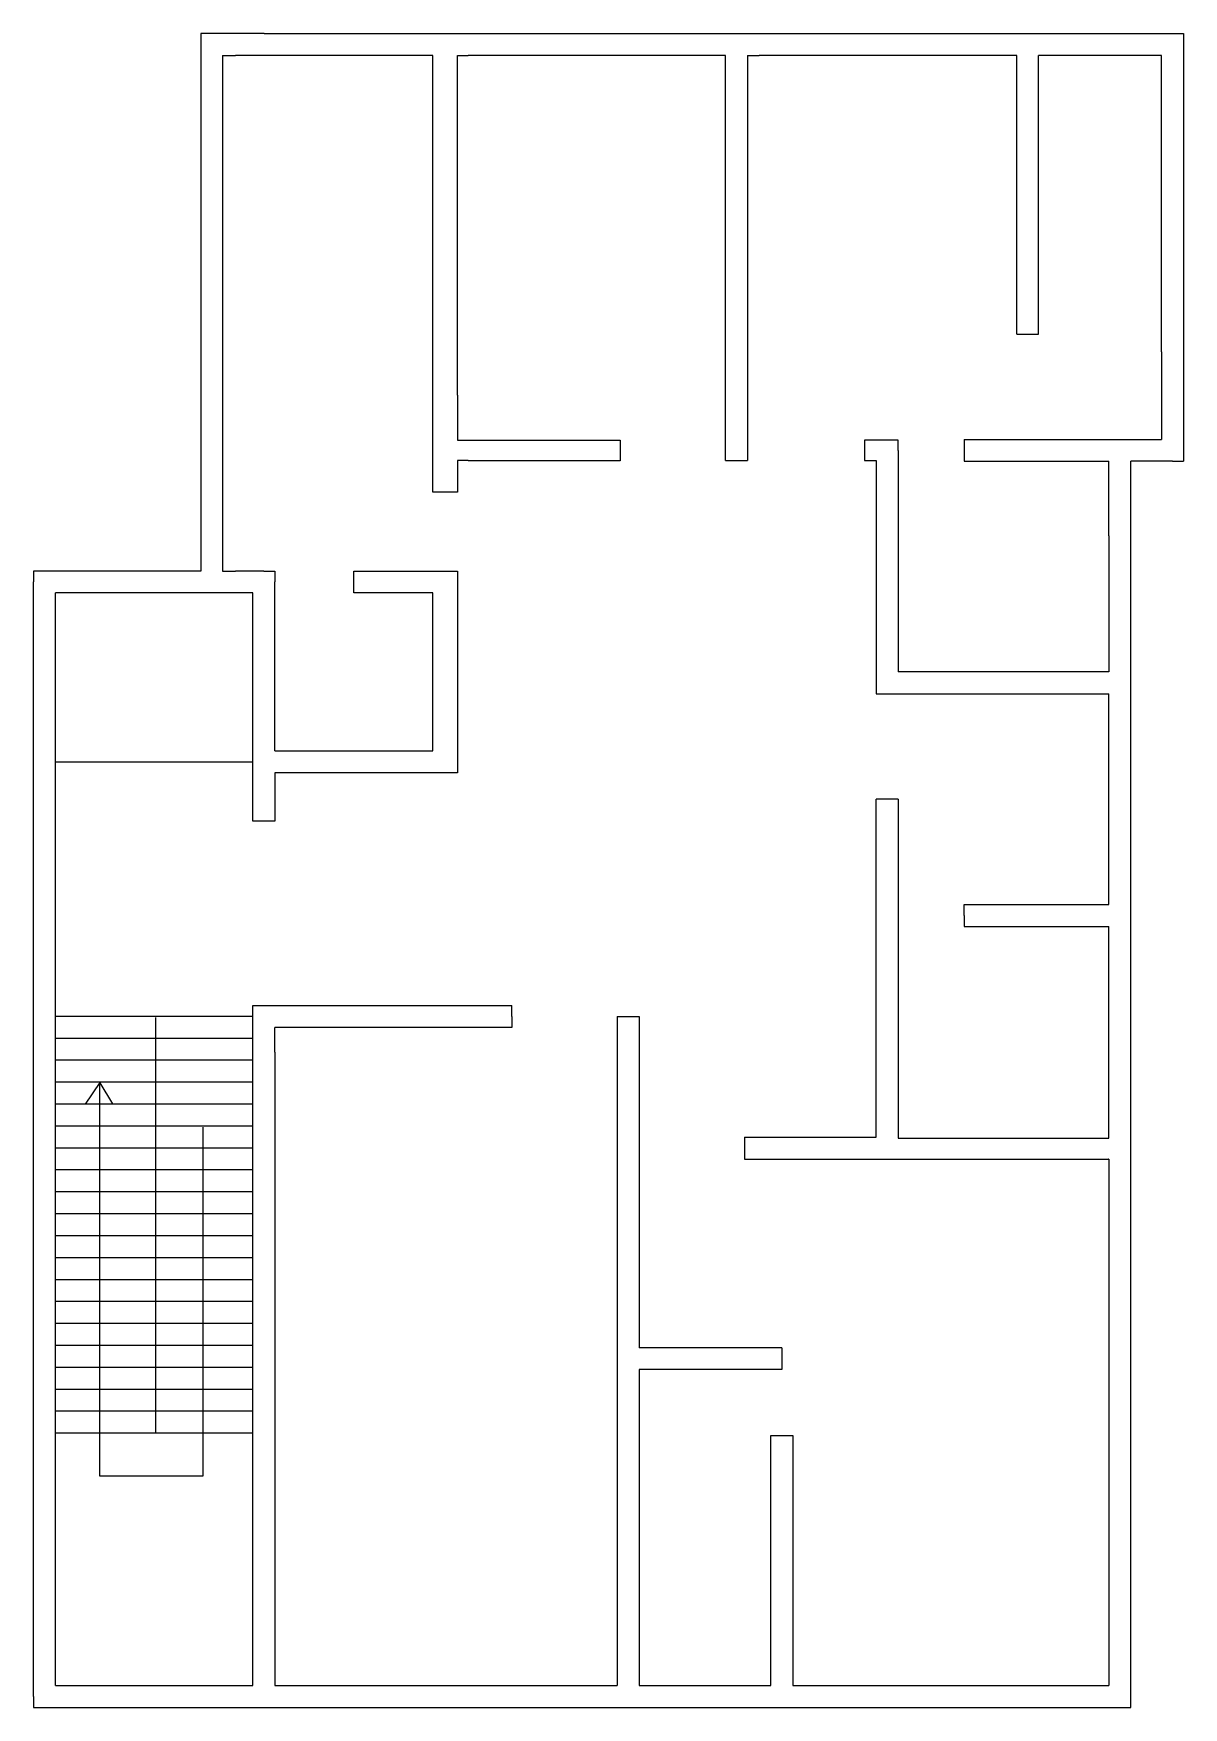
# Model space of a CAD drawing. Header units: inches. Extents: x 560 to 1084, y 126 to 889.
import ezdxf

# ---------------------------------------------------------------- set-up
doc = ezdxf.new("R2010")
doc.units = ezdxf.units.IN
doc.header["$MEASUREMENT"] = 0
doc.linetypes.add('HIDDEN', pattern=[0.375, 0.25, -0.125])

msp = doc.modelspace()

# ---------------------------------------------------------------- linework, layer by layer
for p, q in [((641.58, 888.57), (636.58, 888.57)), ((636.58, 888.57), (636.58, 828.63)), ((654.42, 888.57), (641.58, 888.57)), ((665.58, 888.57), (654.42, 888.57)), ((665.58, 888.57), (753.4, 888.57)), ((753.4, 888.57), (883.4, 888.57)), ((883.4, 888.57), (1013.4, 888.57)), ((1013.4, 888.57), (1079.4, 888.57)), ((1079.4, 888.57), (1084.4, 888.57)), ((1084.4, 888.57), (1084.4, 883.57)), ((646.58, 878.57), (646.58, 828.33)), ((646.58, 878.57), (652.4, 878.57)), ((669.78, 878.57), (652.4, 878.57)), ((742.4, 878.57), (669.78, 878.57)), ((742.4, 679.57), (742.4, 878.57)), ((753.58, 723.77), (753.58, 878.57)), ((753.58, 878.57), (758.4, 878.57)), ((875.74, 878.57), (758.4, 878.57)), ((875.74, 693.91), (875.74, 878.57)), ((885.74, 878.57), (885.74, 693.91)), ((885.74, 878.57), (891.07, 878.57)), ((1008.4, 878.57), (891.07, 878.57)), ((1008.4, 751.57), (1008.4, 878.57)), ((1018.4, 751.57), (1018.4, 878.57)), ((1074.4, 878.57), (1018.4, 878.57)), ((1074.4, 743.5), (1074.4, 878.57)), ((1084.4, 883.57), (1084.4, 698.57)), ((636.58, 828.63), (636.58, 699.08)), ((646.58, 828.33), (646.58, 643.53)), ((1008.4, 751.57), (1018.4, 751.57)), ((1074.4, 743.5), (1074.4, 703.57)), ((753.58, 723.77), (753.58, 703.24)), ((753.58, 703.24), (758.4, 703.24)), ((758.4, 703.24), (827.74, 703.24)), ((827.74, 703.24), (827.74, 693.84)), ((939.09, 703.24), (939.06, 693.91)), ((954.4, 703.24), (939.09, 703.24)), ((954.4, 698.57), (954.4, 703.24)), ((984.4, 703.57), (984.4, 693.57)), ((984.4, 703.57), (1073.06, 703.57)), ((1073.06, 703.57), (1074.4, 703.57)), ((636.58, 699.08), (636.58, 643.57)), ((954.4, 698.57), (954.4, 597.57)), ((1084.4, 698.57), (1084.4, 693.57)), ((758.4, 693.91), (753.58, 693.91)), ((753.58, 693.91), (753.58, 679.57)), ((758.4, 693.91), (827.74, 693.91)), ((875.74, 693.91), (885.74, 693.91)), ((939.06, 693.91), (944.4, 693.91)), ((944.4, 693.91), (944.4, 592.57)), ((984.4, 693.57), (1050.4, 693.57)), ((1050.4, 659.68), (1050.4, 693.57)), ((1060.4, 592.57), (1060.4, 693.57)), ((1079.4, 693.57), (1060.4, 693.57)), ((1079.4, 693.57), (1084.4, 693.57)), ((749.6, 679.57), (742.4, 679.57)), ((753.58, 679.57), (749.6, 679.57)), ((1050.4, 659.68), (1050.4, 597.57)), ((565.4, 643.57), (560.4, 643.57)), ((560.4, 643.57), (560.4, 638.57)), ((636.58, 643.57), (565.4, 643.57)), ((646.58, 643.53), (652.4, 643.53)), ((665.4, 643.57), (670.4, 643.57)), ((670.4, 643.57), (670.4, 638.57)), ((706.4, 633.57), (706.4, 643.57)), ((706.4, 643.57), (748.58, 643.57)), ((748.58, 643.57), (753.58, 643.57)), ((753.58, 643.57), (753.58, 556.57)), ((560.4, 556.57), (560.4, 638.57)), ((570.4, 556.57), (570.4, 633.57)), ((647.4, 633.57), (570.4, 633.57)), ((660.4, 633.57), (647.4, 633.57)), ((660.4, 529.57), (660.4, 633.57)), ((670.4, 561.57), (670.4, 638.57)), ((742.4, 633.57), (706.4, 633.57)), ((742.4, 561.57), (742.4, 633.57)), ((1026.25, 597.57), (954.4, 597.57)), ((1050.4, 597.57), (1026.25, 597.57)), ((944.4, 592.57), (944.4, 587.57)), ((944.4, 587.57), (1026.25, 587.57)), ((1026.25, 587.57), (1050.4, 587.57)), ((1050.4, 491.57), (1050.4, 587.57)), ((1060.4, 486.57), (1060.4, 592.57)), ((670.4, 561.57), (742.4, 561.57)), ((670.4, 561.57), (742.4, 561.57)), ((560.4, 440.57), (560.4, 556.57)), ((570.4, 440.57), (570.4, 556.57)), ((570.4, 556.57), (660.4, 556.57)), ((753.58, 551.57), (670.4, 551.57)), ((670.4, 551.57), (670.4, 529.57)), ((753.58, 556.57), (753.58, 551.57)), ((954.4, 539.57), (944.4, 539.57)), ((944.4, 385.57), (944.4, 539.57)), ((954.4, 539.57), (954.4, 385.15)), ((670.4, 529.57), (660.4, 529.57)), ((984.4, 486.57), (984.4, 491.57)), ((984.4, 491.57), (1050.4, 491.57)), ((984.4, 486.57), (984.4, 481.57)), ((984.4, 481.57), (1045.68, 481.57)), ((1045.68, 481.57), (1050.4, 481.57)), ((1050.4, 385.15), (1050.4, 481.57)), ((1060.4, 380.57), (1060.4, 486.57)), ((660.4, 440.57), (660.4, 445.57)), ((660.4, 445.57), (778.4, 445.57)), ((778.4, 440.57), (778.4, 445.57)), ((560.4, 130.57), (560.4, 440.57)), ((570.4, 135.57), (570.4, 440.57)), ((660.4, 440.57), (570.4, 440.57)), ((615.97, 440.11), (615.97, 250.55)), ((660.4, 135.57), (660.4, 440.57)), ((778.4, 435.57), (670.4, 435.57)), ((670.4, 424.26), (670.4, 435.57)), ((778.4, 440.57), (778.4, 435.57)), ((826.4, 440.57), (836.4, 440.57)), ((826.4, 440.57), (826.4, 135.57)), ((836.4, 440.57), (836.4, 289.57)), ((660.4, 430.57), (570.4, 430.57)), ((660.4, 420.57), (570.4, 420.57)), ((670.4, 424.26), (670.4, 135.57)), ((660.4, 410.57), (570.4, 410.57)), ((590.63, 410.42), (583.93, 400.5)), ((590.64, 231.06), (590.64, 410.28)), ((590.64, 410.28), (596.34, 400.75)), ((660.4, 400.57), (570.4, 400.57)), ((660.4, 390.57), (570.4, 390.57)), ((637.63, 390.05), (637.63, 231.06)), ((884.4, 385.57), (884.4, 375.57)), ((884.4, 385.57), (944.4, 385.57)), ((954.4, 385.15), (1050.4, 385.15)), ((660.4, 380.57), (570.4, 380.57)), ((884.4, 375.57), (1050.19, 375.57)), ((1050.4, 375.57), (1050.19, 375.57)), ((1050.4, 375.57), (1050.4, 371.06)), ((1060.4, 284.57), (1060.4, 380.57)), ((660.4, 370.57), (570.4, 370.57)), ((1050.4, 371.06), (1050.4, 135.57)), ((660.4, 360.57), (570.4, 360.57)), ((660.4, 350.57), (570.4, 350.57)), ((660.4, 340.57), (570.4, 340.57)), ((660.4, 330.57), (570.4, 330.57)), ((660.4, 320.57), (570.4, 320.57)), ((660.4, 310.57), (570.4, 310.57)), ((660.4, 300.57), (570.4, 300.57)), ((660.4, 290.57), (570.4, 290.57)), ((901.4, 289.57), (836.4, 289.57)), ((901.4, 289.57), (901.4, 279.57)), ((1060.4, 130.57), (1060.4, 284.57)), ((660.4, 280.57), (570.4, 280.57)), ((901.4, 279.57), (836.4, 279.57)), ((836.4, 279.57), (836.4, 135.57)), ((660.4, 270.57), (570.4, 270.57)), ((660.4, 260.57), (570.4, 260.57)), ((660.4, 250.57), (570.4, 250.57)), ((896.4, 249.57), (906.4, 249.57)), ((896.4, 135.57), (896.4, 249.57)), ((906.4, 249.57), (906.4, 135.57)), ((637.63, 231.06), (590.64, 231.06)), ((560.4, 130.57), (560.4, 125.57)), ((570.4, 135.57), (660.4, 135.57)), ((670.4, 135.57), (824.88, 135.57)), ((824.88, 135.57), (826.4, 135.57)), ((836.4, 135.57), (896.4, 135.57)), ((906.4, 135.57), (1050.4, 135.57)), ((1060.4, 125.57), (1060.4, 130.57)), ((560.4, 125.57), (565.4, 125.57)), ((565.4, 125.57), (665.4, 125.57)), ((665.4, 125.57), (831.4, 125.57)), ((831.4, 125.57), (901.4, 125.57)), ((901.4, 125.57), (1055.4, 125.57)), ((1055.4, 125.57), (1060.4, 125.57))]:
    msp.add_line(p, q)
at = {"linetype": 'HIDDEN'}
for p, q in [((939.06, 693.91), (944.4, 693.91)), ((665.4, 643.57), (652.4, 643.57))]:
    msp.add_line(p, q, dxfattribs=at)

doc.saveas('drawing.dxf')
